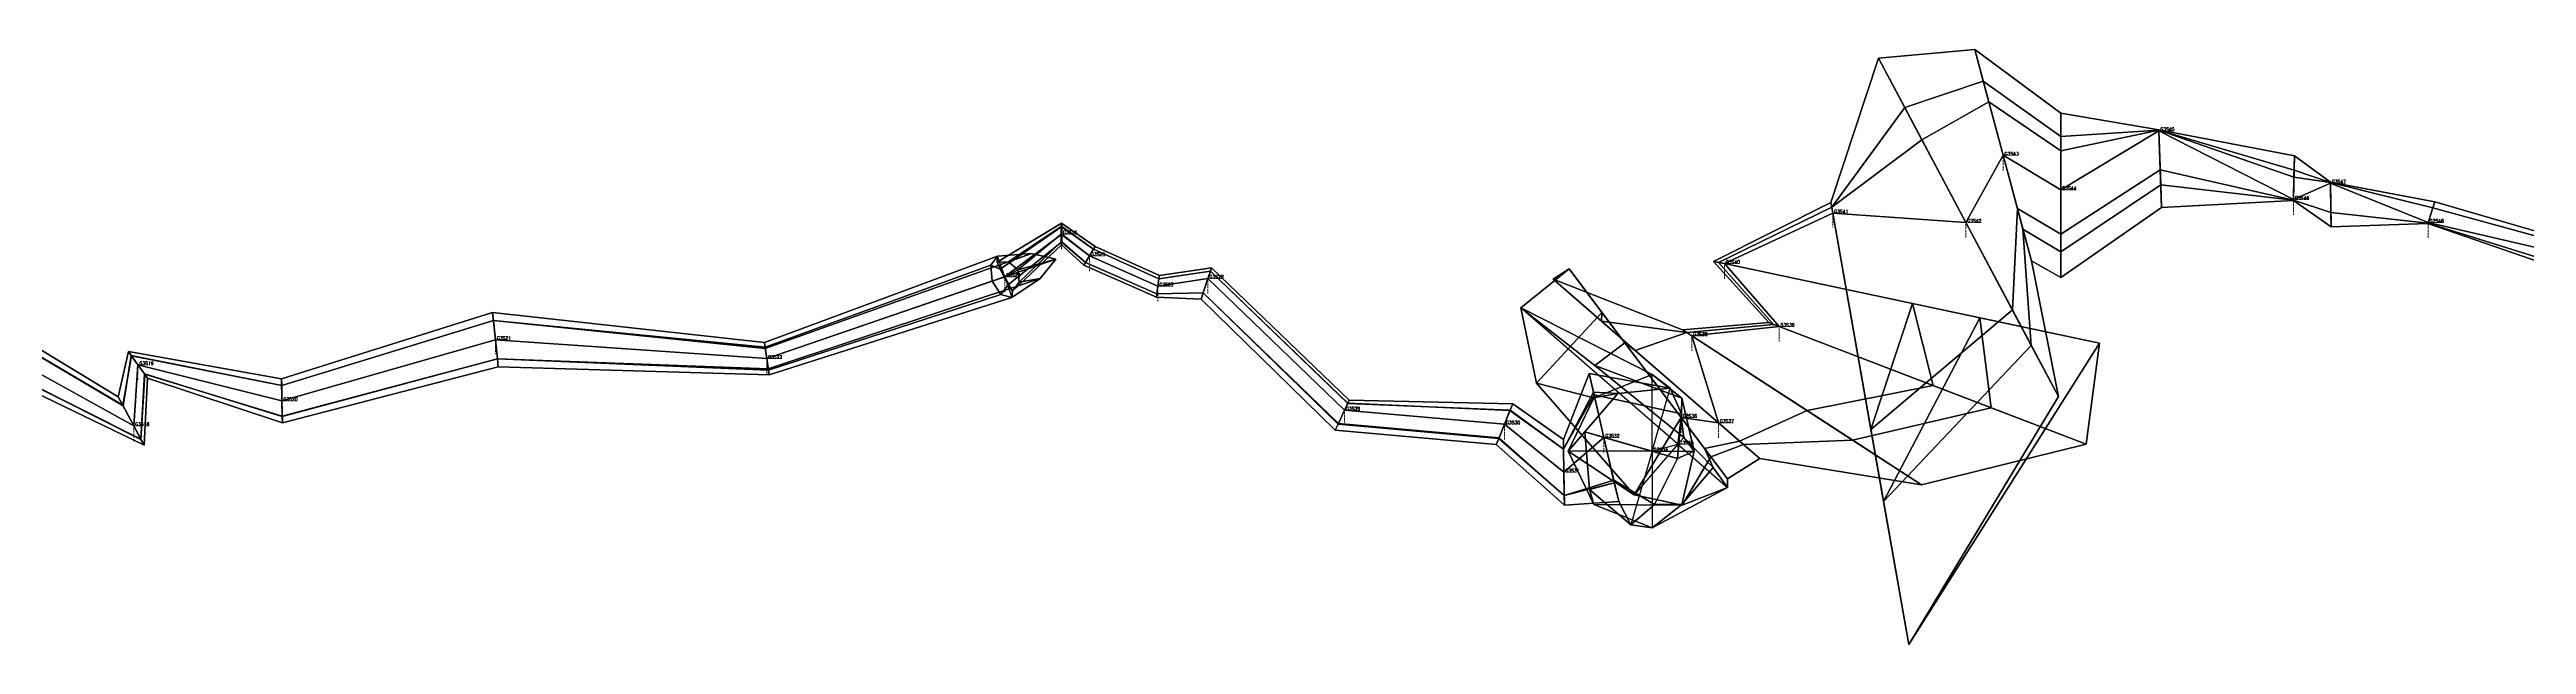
# Model space of a CAD drawing. Extents: x 34233638 to 35010029, y 7400000 to 8016345.
# Drawn here: x 34725671 to 34748272, y 7514293 to 7519726 of the extents above; entities that cross this region are included whole.
import ezdxf

# ---------------------------------------------------------------- set-up
doc = ezdxf.new("R2010")
doc.units = 0
doc.header["$LTSCALE"] = 6
doc.header["$MEASUREMENT"] = 0
for name, color, linetype in [('T-3DF1', 245, 'CONTINUOUS'), ('T-3DF2', 243, 'CONTINUOUS'), ('T-3DF3', 241, 'CONTINUOUS'), ('T-3DF4', 243, 'CONTINUOUS'), ('T-3DF5', 245, 'CONTINUOUS'), ('T-3DF6', 247, 'CONTINUOUS'), ('T-3DF7', 249, 'CONTINUOUS'), ('T-3DF8', 247, 'CONTINUOUS'), ('V-FIL', 41, 'CONTINUOUS'), ('V-PROFIL-C', 65, 'CONTINUOUS'), ('V-PROFIL-P', 65, 'CONTINUOUS'), ('V-STATION', 7, 'CONTINUOUS'), ('V-STATION-C1', 7, 'CONTINUOUS'), ('V-STATION-C2', 7, 'CONTINUOUS'), ('X-CONTOUR', 7, 'CONTINUOUS')]:
    doc.layers.add(name, color=color, linetype=linetype)
doc.styles.add('SIMPLEX', font='simplex')

msp = doc.modelspace()

# ---------------------------------------------------------------- linework, layer by layer
at = {"layer": 'T-3DF1'}
for points in [[(34741925, 7518330, -39433), (34741933, 7518286, -38385), (34742599, 7519197, -37396), (34742359, 7519648, -38813)], [(34742359, 7519648, -38813), (34742599, 7519197, -37396), (34743316, 7519436, -38286), (34743239, 7519726, -39322)], [(34743239, 7519726, -39322), (34743316, 7519436, -38286), (34744023, 7518932, -38938), (34744023, 7519145, -39635)], [(34744023, 7519145, -39635), (34744023, 7518932, -38938), (34744918, 7518990, -39303), (34744918, 7518993, -39708)], [(34744918, 7518993, -39708), (34744918, 7518990, -39303), (34746150, 7518561, -39632), (34746154, 7518756, -39635)], [(34746154, 7518756, -39635), (34746150, 7518561, -39632), (34746483, 7518512, -39498), (34746483, 7518516, -39603)], [(34746483, 7518516, -39603), (34746483, 7518512, -39498), (34747418, 7518280, -39462), (34747436, 7518336, -39603)], [(34740855, 7517791, -39705), (34740899, 7517782, -38657), (34741933, 7518286, -38385), (34741925, 7518330, -39433)], [(34747436, 7518336, -39603), (34747418, 7518280, -39462), (34749126, 7517811, -39282), (34749131, 7517842, -39415)], [(34734317, 7517783, -42031), (34734420, 7517788, -41927), (34734903, 7518111, -41859), (34734905, 7518141, -41963)], [(34734905, 7518141, -41963), (34734903, 7518111, -41859), (34735196, 7517902, -41888), (34735212, 7517928, -41991)], [(34732195, 7517052, -42351), (34732202, 7516997, -42040), (34734630, 7517863, -41396), (34734322, 7517840, -41778)], [(34734322, 7517840, -41778), (34734630, 7517863, -41396), (34734420, 7517788, -41927), (34734317, 7517783, -42031)], [(34735212, 7517928, -41991), (34735196, 7517902, -41888), (34735794, 7517633, -41742), (34735799, 7517663, -41846)], [(34741359, 7517232, -39473), (34741401, 7517216, -38424), (34740899, 7517782, -38657), (34740855, 7517791, -39705)], [(34724493, 7517650, -44248), (34724469, 7517581, -44037), (34726340, 7516477, -43751), (34726298, 7516555, -43963)], [(34735799, 7517663, -41846), (34735794, 7517633, -41742), (34736263, 7517702, -41783), (34736272, 7517731, -41886)], [(34736272, 7517731, -41886), (34736263, 7517702, -41783), (34737516, 7516494, -41416), (34737530, 7516523, -41550)], [(34739096, 7517367, -40637), (34739239, 7516678, -39681), (34739836, 7517325, -39236), (34739537, 7517723, -40438)], [(34739537, 7517723, -40438), (34739836, 7517325, -39236), (34739832, 7517245, -38938), (34739390, 7517630, -40352)], [(34739390, 7517630, -40352), (34739832, 7517245, -38938), (34740610, 7517142, -38764), (34740572, 7517167, -39813)], [(34727789, 7516718, -43475), (34727790, 7516659, -43300), (34729721, 7517252, -42759), (34729713, 7517325, -42970)], [(34729713, 7517325, -42970), (34729721, 7517252, -42759), (34732202, 7516997, -42040), (34732195, 7517052, -42351)], [(34740294, 7516758, -40676), (34739761, 7516545, -40228), (34739239, 7516678, -39681), (34739096, 7517367, -40637)], [(34740572, 7517167, -39813), (34740610, 7517142, -38764), (34741401, 7517216, -38424), (34741359, 7517232, -39473)], [(34726298, 7516555, -43963), (34726340, 7516477, -43751), (34726418, 7516928, -43714), (34726390, 7516967, -43915)], [(34726390, 7516967, -43915), (34726418, 7516928, -43714), (34727790, 7516659, -43300), (34727789, 7516718, -43475)], [(34739484, 7516166, -41286), (34739485, 7516078, -41074), (34739759, 7516597, -40732), (34739719, 7516768, -41157)], [(34739719, 7516768, -41157), (34739759, 7516597, -40732), (34739981, 7516586, -40698), (34740459, 7516634, -41034)], [(34740459, 7516634, -41034), (34739981, 7516586, -40698), (34739761, 7516545, -40228), (34740294, 7516758, -40676)], [(34737530, 7516523, -41550), (34737516, 7516494, -41416), (34739000, 7516434, -41240), (34739022, 7516490, -41447)], [(34739022, 7516490, -41447), (34739000, 7516434, -41240), (34739485, 7516078, -41074), (34739484, 7516166, -41286)]]:
    msp.add_3dface(points, dxfattribs=at)
at = {"layer": 'T-3DF2'}
for points in [[(34742599, 7519197, -37396), (34743157, 7518147, -36813), (34743497, 7518760, -37822), (34743316, 7519436, -38286)], [(34743316, 7519436, -38286), (34743497, 7518760, -37822), (34744023, 7518445, -38635), (34744023, 7518932, -38938)], [(34741933, 7518286, -38385), (34741942, 7518232, -37433), (34743157, 7518147, -36813), (34742599, 7519197, -37396)], [(34744023, 7518932, -38938), (34744023, 7518445, -38635), (34744918, 7518983, -38908), (34744918, 7518990, -39303)], [(34744918, 7518990, -39303), (34744918, 7518983, -38908), (34746147, 7518357, -39625), (34746150, 7518561, -39632)], [(34746150, 7518561, -39632), (34746147, 7518357, -39625), (34746483, 7518506, -39403), (34746483, 7518512, -39498)], [(34746483, 7518512, -39498), (34746483, 7518506, -39403), (34747375, 7518146, -39403), (34747418, 7518280, -39462)], [(34740899, 7517782, -38657), (34740953, 7517771, -37705), (34741942, 7518232, -37433), (34741933, 7518286, -38385)], [(34747418, 7518280, -39462), (34747375, 7518146, -39403), (34749117, 7517743, -39215), (34749126, 7517811, -39282)], [(34734420, 7517788, -41927), (34734505, 7517714, -41882), (34734902, 7518041, -41813), (34734903, 7518111, -41859)], [(34734903, 7518111, -41859), (34734902, 7518041, -41813), (34735160, 7517842, -41841), (34735196, 7517902, -41888)], [(34732202, 7516997, -42040), (34732215, 7516903, -41851), (34734853, 7517811, -41148), (34734630, 7517863, -41396)], [(34734630, 7517863, -41396), (34734853, 7517811, -41148), (34734505, 7517714, -41882), (34734420, 7517788, -41927)], [(34735196, 7517902, -41888), (34735160, 7517842, -41841), (34735785, 7517564, -41696), (34735794, 7517633, -41742)], [(34741401, 7517216, -38424), (34741452, 7517196, -37473), (34740953, 7517771, -37705), (34740899, 7517782, -38657)], [(34724469, 7517581, -44037), (34724411, 7517414, -43948), (34726439, 7516290, -43663), (34726340, 7516477, -43751)], [(34735794, 7517633, -41742), (34735785, 7517564, -41696), (34736241, 7517636, -41736), (34736263, 7517702, -41783)], [(34736263, 7517702, -41783), (34736241, 7517636, -41736), (34737487, 7516432, -41350), (34737516, 7516494, -41416)], [(34739239, 7516678, -39681), (34740129, 7515660, -39267), (34740560, 7516365, -38738), (34739836, 7517325, -39236)], [(34739836, 7517325, -39236), (34740560, 7516365, -38738), (34740899, 7516318, -38352), (34739832, 7517245, -38938)], [(34727790, 7516659, -43300), (34727792, 7516518, -43225), (34729740, 7517076, -42670), (34729721, 7517252, -42759)], [(34729721, 7517252, -42759), (34729740, 7517076, -42670), (34732215, 7516903, -41851), (34732202, 7516997, -42040)], [(34739832, 7517245, -38938), (34740899, 7516318, -38352), (34740656, 7517112, -37813), (34740610, 7517142, -38764)], [(34740610, 7517142, -38764), (34740656, 7517112, -37813), (34741452, 7517196, -37473), (34741401, 7517216, -38424)], [(34726340, 7516477, -43751), (34726439, 7516290, -43663), (34726478, 7516846, -43615), (34726418, 7516928, -43714)], [(34726418, 7516928, -43714), (34726478, 7516846, -43615), (34727792, 7516518, -43225), (34727790, 7516659, -43300)], [(34739761, 7516545, -40228), (34739528, 7516058, -40033), (34740129, 7515660, -39267), (34739239, 7516678, -39681)], [(34737516, 7516494, -41416), (34737487, 7516432, -41350), (34738947, 7516305, -41147), (34739000, 7516434, -41240)], [(34739000, 7516434, -41240), (34738947, 7516305, -41147), (34739489, 7515866, -40986), (34739485, 7516078, -41074)], [(34739485, 7516078, -41074), (34739489, 7515866, -40986), (34739854, 7516184, -40557), (34739759, 7516597, -40732)], [(34739981, 7516586, -40698), (34739680, 7516234, -40552), (34739528, 7516058, -40033), (34739761, 7516545, -40228)], [(34739759, 7516597, -40732), (34739854, 7516184, -40557), (34739680, 7516234, -40552), (34739981, 7516586, -40698)]]:
    msp.add_3dface(points, dxfattribs=at)
at = {"layer": 'T-3DF3'}
for points in [[(34744023, 7518445, -38635), (34744023, 7517878, -38935), (34744935, 7518491, -39142), (34744918, 7518983, -38908)], [(34744918, 7518983, -38908), (34744935, 7518491, -39142), (34746147, 7518349, -39628), (34746147, 7518357, -39625)], [(34743157, 7518147, -36813), (34743754, 7517024, -37401), (34743678, 7518085, -38286), (34743497, 7518760, -37822)], [(34743497, 7518760, -37822), (34743678, 7518085, -38286), (34744023, 7517878, -38935), (34744023, 7518445, -38635)], [(34746147, 7518357, -39625), (34746147, 7518349, -39628), (34746487, 7518239, -39467), (34746483, 7518506, -39403)], [(34746483, 7518506, -39403), (34746487, 7518239, -39467), (34747373, 7518140, -39498), (34747375, 7518146, -39403)], [(34740953, 7517771, -37705), (34743283, 7517275, -38330), (34742406, 7515600, -38071), (34741942, 7518232, -37433)], [(34741942, 7518232, -37433), (34742406, 7515600, -38071), (34743754, 7517024, -37401), (34743157, 7518147, -36813)], [(34734505, 7517714, -41882), (34734519, 7517602, -41927), (34734903, 7517971, -41859), (34734902, 7518041, -41813)], [(34734902, 7518041, -41813), (34734903, 7517971, -41859), (34735124, 7517782, -41888), (34735160, 7517842, -41841)], [(34747375, 7518146, -39403), (34747373, 7518140, -39498), (34749097, 7517603, -39274), (34749117, 7517743, -39215)], [(34732215, 7516903, -41851), (34732229, 7516809, -42040), (34734709, 7517634, -41396), (34734853, 7517811, -41148)], [(34734853, 7517811, -41148), (34734709, 7517634, -41396), (34734519, 7517602, -41927), (34734505, 7517714, -41882)], [(34735160, 7517842, -41841), (34735124, 7517782, -41888), (34735775, 7517494, -41742), (34735785, 7517564, -41696)], [(34741452, 7517196, -37473), (34743387, 7516453, -38075), (34743283, 7517275, -38330), (34740953, 7517771, -37705)], [(34735785, 7517564, -41696), (34735775, 7517494, -41742), (34736198, 7517503, -41781), (34736241, 7517636, -41736)], [(34736241, 7517636, -41736), (34736198, 7517503, -41781), (34737428, 7516304, -41408), (34737487, 7516432, -41350)], [(34724411, 7517414, -43948), (34724354, 7517247, -44037), (34726505, 7516167, -43756), (34726439, 7516290, -43663)], [(34740656, 7517112, -37813), (34742122, 7516160, -38397), (34743387, 7516453, -38075), (34741452, 7517196, -37473)], [(34740899, 7516318, -38352), (34741127, 7516119, -39140), (34742122, 7516160, -38397), (34740656, 7517112, -37813)], [(34727792, 7516518, -43225), (34727794, 7516376, -43300), (34729758, 7516901, -42759), (34729740, 7517076, -42670)], [(34729740, 7517076, -42670), (34729758, 7516901, -42759), (34732229, 7516809, -42040), (34732215, 7516903, -41851)], [(34726439, 7516290, -43663), (34726505, 7516167, -43756), (34726538, 7516763, -43714), (34726478, 7516846, -43615)], [(34726478, 7516846, -43615), (34726538, 7516763, -43714), (34727794, 7516376, -43300), (34727792, 7516518, -43225)], [(34737487, 7516432, -41350), (34737428, 7516304, -41408), (34738895, 7516175, -41240), (34738947, 7516305, -41147)], [(34738947, 7516305, -41147), (34738895, 7516175, -41240), (34739492, 7515654, -41074), (34739489, 7515866, -40986)], [(34739489, 7515866, -40986), (34739492, 7515654, -41074), (34739949, 7515770, -40732), (34739854, 7516184, -40557)], [(34739680, 7516234, -40552), (34739724, 7515709, -40693), (34739761, 7515570, -40228), (34739528, 7516058, -40033)], [(34739854, 7516184, -40557), (34739949, 7515770, -40732), (34739724, 7515709, -40693), (34739680, 7516234, -40552)], [(34740129, 7515660, -39267), (34740567, 7515564, -39748), (34740830, 7516006, -39325), (34740560, 7516365, -38738)], [(34740560, 7516365, -38738), (34740830, 7516006, -39325), (34741127, 7516119, -39140), (34740899, 7516318, -38352)], [(34739528, 7516058, -40033), (34739761, 7515570, -40228), (34740567, 7515564, -39748), (34740129, 7515660, -39267)]]:
    msp.add_3dface(points, dxfattribs=at)
at = {"layer": 'T-3DF4'}
for points in [[(34744023, 7517878, -38935), (34744023, 7517645, -39635), (34744943, 7518283, -39708), (34744935, 7518491, -39142)], [(34744935, 7518491, -39142), (34744943, 7518283, -39708), (34746147, 7518347, -39635), (34746147, 7518349, -39628)], [(34746147, 7518349, -39628), (34746147, 7518347, -39635), (34746490, 7518106, -39603), (34746487, 7518239, -39467)], [(34746487, 7518239, -39467), (34746490, 7518106, -39603), (34747372, 7518136, -39603), (34747373, 7518140, -39498)], [(34743754, 7517024, -37401), (34744002, 7516558, -38813), (34743756, 7517795, -39322), (34743678, 7518085, -38286)], [(34743678, 7518085, -38286), (34743756, 7517795, -39322), (34744023, 7517645, -39635), (34744023, 7517878, -38935)], [(34747373, 7518140, -39498), (34747372, 7518136, -39603), (34749089, 7517545, -39415), (34749097, 7517603, -39274)], [(34734519, 7517602, -41927), (34734457, 7517518, -42031), (34734905, 7517941, -41963), (34734903, 7517971, -41859)], [(34734903, 7517971, -41859), (34734905, 7517941, -41963), (34735109, 7517756, -41991), (34735124, 7517782, -41888)], [(34735124, 7517782, -41888), (34735109, 7517756, -41991), (34735771, 7517465, -41846), (34735775, 7517494, -41742)], [(34732229, 7516809, -42040), (34732236, 7516755, -42351), (34734452, 7517462, -41778), (34734709, 7517634, -41396)], [(34734709, 7517634, -41396), (34734452, 7517462, -41778), (34734457, 7517518, -42031), (34734519, 7517602, -41927)], [(34735775, 7517494, -41742), (34735771, 7517465, -41846), (34736179, 7517446, -41886), (34736198, 7517503, -41781)], [(34736198, 7517503, -41781), (34736179, 7517446, -41886), (34737403, 7516251, -41550), (34737428, 7516304, -41408)], [(34724354, 7517247, -44037), (34724330, 7517178, -44248), (34726533, 7516113, -43963), (34726505, 7516167, -43756)], [(34743283, 7517275, -38330), (34744377, 7517043, -39705), (34742637, 7514293, -39433), (34742406, 7515600, -38071)], [(34743387, 7516453, -38075), (34744253, 7516121, -39473), (34744377, 7517043, -39705), (34743283, 7517275, -38330)], [(34727794, 7516376, -43300), (34727796, 7516318, -43475), (34729766, 7516828, -42970), (34729758, 7516901, -42759)], [(34729758, 7516901, -42759), (34729766, 7516828, -42970), (34732236, 7516755, -42351), (34732229, 7516809, -42040)], [(34742406, 7515600, -38071), (34742637, 7514293, -39433), (34744002, 7516558, -38813), (34743754, 7517024, -37401)], [(34726505, 7516167, -43756), (34726533, 7516113, -43963), (34726566, 7516724, -43915), (34726538, 7516763, -43714)], [(34726538, 7516763, -43714), (34726566, 7516724, -43915), (34727796, 7516318, -43475), (34727794, 7516376, -43300)], [(34742122, 7516160, -38397), (34742753, 7515751, -39813), (34744253, 7516121, -39473), (34743387, 7516453, -38075)], [(34737428, 7516304, -41408), (34737403, 7516251, -41550), (34738872, 7516119, -41447), (34738895, 7516175, -41240)], [(34738895, 7516175, -41240), (34738872, 7516119, -41447), (34739494, 7515566, -41286), (34739492, 7515654, -41074)], [(34740567, 7515564, -39748), (34740983, 7515727, -40637), (34740981, 7515806, -40438), (34740830, 7516006, -39325)], [(34740830, 7516006, -39325), (34740981, 7515806, -40438), (34741276, 7515990, -40352), (34741127, 7516119, -39140)], [(34741127, 7516119, -39140), (34741276, 7515990, -40352), (34742753, 7515751, -39813), (34742122, 7516160, -38397)], [(34739492, 7515654, -41074), (34739494, 7515566, -41286), (34739989, 7515599, -41157), (34739949, 7515770, -40732)], [(34739949, 7515770, -40732), (34739989, 7515599, -41157), (34740101, 7515385, -41034), (34739724, 7515709, -40693)], [(34739761, 7515570, -40228), (34740294, 7515358, -40676), (34740983, 7515727, -40637), (34740567, 7515564, -39748)], [(34739724, 7515709, -40693), (34740101, 7515385, -41034), (34740294, 7515358, -40676), (34739761, 7515570, -40228)]]:
    msp.add_3dface(points, dxfattribs=at)
at = {"layer": 'T-3DF5'}
for points in [[(34744023, 7517645, -39635), (34744023, 7518040, -39642), (34744931, 7518628, -39714), (34744943, 7518283, -39708)], [(34744943, 7518283, -39708), (34744931, 7518628, -39714), (34746147, 7518351, -39740), (34746147, 7518347, -39635)], [(34744002, 7516558, -38813), (34743582, 7517348, -38813), (34743628, 7518273, -39331), (34743756, 7517795, -39322)], [(34743756, 7517795, -39322), (34743628, 7518273, -39331), (34744023, 7518040, -39642), (34744023, 7517645, -39635)], [(34746147, 7518347, -39635), (34746147, 7518351, -39740), (34746487, 7518239, -39739), (34746490, 7518106, -39603)], [(34746490, 7518106, -39603), (34746487, 7518239, -39739), (34747373, 7518140, -39708), (34747372, 7518136, -39603)], [(34747372, 7518136, -39603), (34747373, 7518140, -39708), (34749097, 7517603, -39557), (34749089, 7517545, -39415)], [(34734457, 7517518, -42031), (34734421, 7517579, -42035), (34734907, 7517971, -42067), (34734905, 7517941, -41963)], [(34734905, 7517941, -41963), (34734907, 7517971, -42067), (34735124, 7517782, -42095), (34735109, 7517756, -41991)], [(34735109, 7517756, -41991), (34735124, 7517782, -42095), (34735775, 7517494, -41950), (34735771, 7517465, -41846)], [(34734452, 7517462, -41778), (34734351, 7517489, -41890), (34734421, 7517579, -42035), (34734457, 7517518, -42031)], [(34732236, 7516755, -42351), (34732230, 7516799, -42490), (34734351, 7517489, -41890), (34734452, 7517462, -41778)], [(34735771, 7517465, -41846), (34735775, 7517494, -41950), (34736198, 7517503, -41992), (34736179, 7517446, -41886)], [(34736179, 7517446, -41886), (34736198, 7517503, -41992), (34737431, 7516311, -41618), (34737403, 7516251, -41550)], [(34744377, 7517043, -39705), (34742670, 7517406, -39705), (34742290, 7516257, -39433), (34742637, 7514293, -39433)], [(34742637, 7514293, -39433), (34742290, 7516257, -39433), (34743582, 7517348, -38813), (34744002, 7516558, -38813)], [(34744253, 7516121, -39473), (34742857, 7516657, -39473), (34742670, 7517406, -39705), (34744377, 7517043, -39705)], [(34724330, 7517178, -44248), (34724355, 7517249, -44366), (34726505, 7516165, -44105), (34726533, 7516113, -43963)], [(34727796, 7516318, -43475), (34727794, 7516378, -43580), (34729758, 7516902, -43111), (34729766, 7516828, -42970)], [(34729766, 7516828, -42970), (34729758, 7516902, -43111), (34732230, 7516799, -42490), (34732236, 7516755, -42351)], [(34726533, 7516113, -43963), (34726505, 7516165, -44105), (34726540, 7516760, -44041), (34726566, 7516724, -43915)], [(34726566, 7516724, -43915), (34726540, 7516760, -44041), (34727794, 7516378, -43580), (34727796, 7516318, -43475)], [(34742753, 7515751, -39813), (34741708, 7516429, -39813), (34742857, 7516657, -39473), (34744253, 7516121, -39473)], [(34741276, 7515990, -40352), (34741091, 7516150, -40357), (34741708, 7516429, -39813), (34742753, 7515751, -39813)], [(34737403, 7516251, -41550), (34737431, 7516311, -41618), (34738897, 7516181, -41515), (34738872, 7516119, -41447)], [(34738872, 7516119, -41447), (34738897, 7516181, -41515), (34739492, 7515654, -41498), (34739494, 7515566, -41286)], [(34740981, 7515806, -40438), (34740773, 7516082, -40444), (34741091, 7516150, -40357), (34741276, 7515990, -40352)], [(34740983, 7515727, -40637), (34740850, 7515909, -40750), (34740773, 7516082, -40444), (34740981, 7515806, -40438)], [(34739494, 7515566, -41286), (34739492, 7515654, -41498), (34739944, 7515793, -41361), (34739989, 7515599, -41157)], [(34739989, 7515599, -41157), (34739944, 7515793, -41361), (34740317, 7515572, -41152), (34740101, 7515385, -41034)], [(34740294, 7515358, -40676), (34740564, 7515572, -40903), (34740850, 7515909, -40750), (34740983, 7515727, -40637)], [(34740101, 7515385, -41034), (34740317, 7515572, -41152), (34740564, 7515572, -40903), (34740294, 7515358, -40676)]]:
    msp.add_3dface(points, dxfattribs=at)
at = {"layer": 'T-3DF6'}
for points in [[(34744023, 7518040, -39642), (34744023, 7518445, -39645), (34744918, 7518983, -39718), (34744931, 7518628, -39714)], [(34744931, 7518628, -39714), (34744918, 7518983, -39718), (34746147, 7518357, -39835), (34746147, 7518351, -39740)], [(34743582, 7517348, -38813), (34743157, 7518147, -38823), (34743497, 7518760, -39332), (34743628, 7518273, -39331)], [(34743628, 7518273, -39331), (34743497, 7518760, -39332), (34744023, 7518445, -39645), (34744023, 7518040, -39642)], [(34746147, 7518351, -39740), (34746147, 7518357, -39835), (34746483, 7518506, -39803), (34746487, 7518239, -39739)], [(34746487, 7518239, -39739), (34746483, 7518506, -39803), (34747375, 7518146, -39803), (34747373, 7518140, -39708)], [(34742670, 7517406, -39705), (34740953, 7517771, -39715), (34741942, 7518232, -39443), (34742290, 7516257, -39433)], [(34742290, 7516257, -39433), (34741942, 7518232, -39443), (34743157, 7518147, -38823), (34743582, 7517348, -38813)], [(34734421, 7517579, -42035), (34734381, 7517648, -42039), (34734908, 7518041, -42113), (34734907, 7517971, -42067)], [(34734907, 7517971, -42067), (34734908, 7518041, -42113), (34735160, 7517842, -42141), (34735124, 7517782, -42095)], [(34747373, 7518140, -39708), (34747375, 7518146, -39803), (34749117, 7517743, -39615), (34749097, 7517603, -39557)], [(34735124, 7517782, -42095), (34735160, 7517842, -42141), (34735785, 7517564, -41996), (34735775, 7517494, -41950)], [(34742857, 7516657, -39473), (34741452, 7517196, -39483), (34740953, 7517771, -39715), (34742670, 7517406, -39705)], [(34732230, 7516799, -42490), (34732215, 7516903, -42551), (34734271, 7517611, -41936), (34734351, 7517489, -41890)], [(34734351, 7517489, -41890), (34734271, 7517611, -41936), (34734381, 7517648, -42039), (34734421, 7517579, -42035)], [(34735775, 7517494, -41950), (34735785, 7517564, -41996), (34736241, 7517636, -42036), (34736198, 7517503, -41992)], [(34736198, 7517503, -41992), (34736241, 7517636, -42036), (34737487, 7516432, -41650), (34737431, 7516311, -41618)], [(34724355, 7517249, -44366), (34724411, 7517414, -44418), (34726439, 7516290, -44163), (34726505, 7516165, -44105)], [(34741708, 7516429, -39813), (34740656, 7517112, -39823), (34741452, 7517196, -39483), (34742857, 7516657, -39473)], [(34741091, 7516150, -40357), (34740899, 7516318, -40362), (34740656, 7517112, -39823), (34741708, 7516429, -39813)], [(34727794, 7516378, -43580), (34727792, 7516518, -43625), (34729740, 7517076, -43170), (34729758, 7516902, -43111)], [(34729758, 7516902, -43111), (34729740, 7517076, -43170), (34732215, 7516903, -42551), (34732230, 7516799, -42490)], [(34726505, 7516165, -44105), (34726439, 7516290, -44163), (34726478, 7516846, -44095), (34726540, 7516760, -44041)], [(34726540, 7516760, -44041), (34726478, 7516846, -44095), (34727792, 7516518, -43625), (34727794, 7516378, -43580)], [(34737431, 7516311, -41618), (34737487, 7516432, -41650), (34738947, 7516305, -41547), (34738897, 7516181, -41515)], [(34738897, 7516181, -41515), (34738947, 7516305, -41547), (34739489, 7515866, -41586), (34739492, 7515654, -41498)], [(34739492, 7515654, -41498), (34739489, 7515866, -41586), (34739854, 7516184, -41457), (34739944, 7515793, -41361)], [(34739944, 7515793, -41361), (34739854, 7516184, -41457), (34740524, 7515992, -41214), (34740317, 7515572, -41152)], [(34740850, 7515909, -40750), (34740583, 7516182, -40820), (34740560, 7516365, -40448), (34740773, 7516082, -40444)], [(34740773, 7516082, -40444), (34740560, 7516365, -40448), (34740899, 7516318, -40362), (34741091, 7516150, -40357)], [(34740564, 7515572, -40903), (34740677, 7516058, -40997), (34740583, 7516182, -40820), (34740850, 7515909, -40750)], [(34740317, 7515572, -41152), (34740524, 7515992, -41214), (34740677, 7516058, -40997), (34740564, 7515572, -40903)]]:
    msp.add_3dface(points, dxfattribs=at)
at = {"layer": 'T-3DF7'}
for points in [[(34743157, 7518147, -38823), (34742756, 7518902, -38813), (34743367, 7519248, -39331), (34743497, 7518760, -39332)], [(34743497, 7518760, -39332), (34743367, 7519248, -39331), (34744023, 7518800, -39641), (34744023, 7518445, -39645)], [(34741942, 7518232, -39443), (34741933, 7518286, -39439), (34742756, 7518902, -38813), (34743157, 7518147, -38823)], [(34744023, 7518445, -39645), (34744023, 7518800, -39641), (34744918, 7518990, -39715), (34744918, 7518983, -39718)], [(34744918, 7518983, -39718), (34744918, 7518990, -39715), (34746152, 7518624, -39772), (34746147, 7518357, -39835)], [(34746147, 7518357, -39835), (34746152, 7518624, -39772), (34746483, 7518512, -39708), (34746483, 7518506, -39803)], [(34746483, 7518506, -39803), (34746483, 7518512, -39708), (34747418, 7518280, -39745), (34747375, 7518146, -39803)], [(34740953, 7517771, -39715), (34740899, 7517782, -39711), (34741933, 7518286, -39439), (34741942, 7518232, -39443)], [(34747375, 7518146, -39803), (34747418, 7518280, -39745), (34749126, 7517811, -39549), (34749117, 7517743, -39615)], [(34734381, 7517648, -42039), (34734346, 7517720, -42035), (34734907, 7518111, -42067), (34734908, 7518041, -42113)], [(34734908, 7518041, -42113), (34734907, 7518111, -42067), (34735196, 7517902, -42095), (34735160, 7517842, -42141)], [(34735160, 7517842, -42141), (34735196, 7517902, -42095), (34735794, 7517633, -41950), (34735785, 7517564, -41996)], [(34741452, 7517196, -39483), (34741401, 7517216, -39478), (34740899, 7517782, -39711), (34740953, 7517771, -39715)], [(34724411, 7517414, -44418), (34724468, 7517579, -44366), (34726342, 7516473, -44103), (34726439, 7516290, -44163)], [(34732215, 7516903, -42551), (34732201, 7517007, -42490), (34734259, 7517756, -41890), (34734271, 7517611, -41936)], [(34734271, 7517611, -41936), (34734259, 7517756, -41890), (34734346, 7517720, -42035), (34734381, 7517648, -42039)], [(34735785, 7517564, -41996), (34735794, 7517633, -41950), (34736263, 7517702, -41990), (34736241, 7517636, -42036)], [(34736241, 7517636, -42036), (34736263, 7517702, -41990), (34737517, 7516497, -41620), (34737487, 7516432, -41650)], [(34727792, 7516518, -43625), (34727790, 7516658, -43580), (34729721, 7517250, -43111), (34729740, 7517076, -43170)], [(34729740, 7517076, -43170), (34729721, 7517250, -43111), (34732201, 7517007, -42490), (34732215, 7516903, -42551)], [(34740899, 7516318, -40362), (34740140, 7516977, -40352), (34740610, 7517142, -39818), (34740656, 7517112, -39823)], [(34740656, 7517112, -39823), (34740610, 7517142, -39818), (34741401, 7517216, -39478), (34741452, 7517196, -39483)], [(34726439, 7516290, -44163), (34726342, 7516473, -44103), (34726416, 7516931, -44041), (34726478, 7516846, -44095)], [(34726478, 7516846, -44095), (34726416, 7516931, -44041), (34727790, 7516658, -43580), (34727792, 7516518, -43625)], [(34740583, 7516182, -40820), (34739771, 7516840, -40738), (34740045, 7517048, -40438), (34740560, 7516365, -40448)], [(34740560, 7516365, -40448), (34740045, 7517048, -40438), (34740140, 7516977, -40352), (34740899, 7516318, -40362)], [(34740677, 7516058, -40997), (34740564, 7516543, -40903), (34739771, 7516840, -40738), (34740583, 7516182, -40820)], [(34737487, 7516432, -41650), (34737517, 7516497, -41620), (34738997, 7516429, -41515), (34738947, 7516305, -41547)], [(34738947, 7516305, -41547), (34738997, 7516429, -41515), (34739485, 7516078, -41498), (34739489, 7515866, -41586)], [(34739489, 7515866, -41586), (34739485, 7516078, -41498), (34739764, 7516574, -41361), (34739854, 7516184, -41457)], [(34739854, 7516184, -41457), (34739764, 7516574, -41361), (34740561, 7516398, -41157), (34740524, 7515992, -41214)], [(34740524, 7515992, -41214), (34740561, 7516398, -41157), (34740564, 7516543, -40903), (34740677, 7516058, -40997)]]:
    msp.add_3dface(points, dxfattribs=at)
at = {"layer": 'T-3DF8'}
for points in [[(34741933, 7518286, -39439), (34741925, 7518330, -39433), (34742359, 7519648, -38813), (34742756, 7518902, -38813)], [(34742756, 7518902, -38813), (34742359, 7519648, -38813), (34743239, 7519726, -39322), (34743367, 7519248, -39331)], [(34743367, 7519248, -39331), (34743239, 7519726, -39322), (34744023, 7519145, -39635), (34744023, 7518800, -39641)], [(34744023, 7518800, -39641), (34744023, 7519145, -39635), (34744918, 7518993, -39708), (34744918, 7518990, -39715)], [(34744918, 7518990, -39715), (34744918, 7518993, -39708), (34746154, 7518756, -39635), (34746152, 7518624, -39772)], [(34746152, 7518624, -39772), (34746154, 7518756, -39635), (34746483, 7518516, -39603), (34746483, 7518512, -39708)], [(34746483, 7518512, -39708), (34746483, 7518516, -39603), (34747436, 7518336, -39603), (34747418, 7518280, -39745)], [(34740899, 7517782, -39711), (34740855, 7517791, -39705), (34741925, 7518330, -39433), (34741933, 7518286, -39439)], [(34747418, 7518280, -39745), (34747436, 7518336, -39603), (34749131, 7517842, -39415), (34749126, 7517811, -39549)], [(34734346, 7517720, -42035), (34734317, 7517783, -42031), (34734905, 7518141, -41963), (34734907, 7518111, -42067)], [(34734907, 7518111, -42067), (34734905, 7518141, -41963), (34735212, 7517928, -41991), (34735196, 7517902, -42095)], [(34732201, 7517007, -42490), (34732195, 7517052, -42351), (34734322, 7517840, -41778), (34734259, 7517756, -41890)], [(34734259, 7517756, -41890), (34734322, 7517840, -41778), (34734317, 7517783, -42031), (34734346, 7517720, -42035)], [(34735196, 7517902, -42095), (34735212, 7517928, -41991), (34735799, 7517663, -41846), (34735794, 7517633, -41950)], [(34741401, 7517216, -39478), (34741359, 7517232, -39473), (34740855, 7517791, -39705), (34740899, 7517782, -39711)], [(34724468, 7517579, -44366), (34724493, 7517650, -44248), (34726298, 7516555, -43963), (34726342, 7516473, -44103)], [(34735794, 7517633, -41950), (34735799, 7517663, -41846), (34736272, 7517731, -41886), (34736263, 7517702, -41990)], [(34736263, 7517702, -41990), (34736272, 7517731, -41886), (34737530, 7516523, -41550), (34737517, 7516497, -41620)], [(34739771, 7516840, -40738), (34739096, 7517367, -40637), (34739537, 7517723, -40438), (34740045, 7517048, -40438)], [(34740045, 7517048, -40438), (34739537, 7517723, -40438), (34739390, 7517630, -40352), (34740140, 7516977, -40352)], [(34740140, 7516977, -40352), (34739390, 7517630, -40352), (34740572, 7517167, -39813), (34740610, 7517142, -39818)], [(34727790, 7516658, -43580), (34727789, 7516718, -43475), (34729713, 7517325, -42970), (34729721, 7517250, -43111)], [(34729721, 7517250, -43111), (34729713, 7517325, -42970), (34732195, 7517052, -42351), (34732201, 7517007, -42490)], [(34740564, 7516543, -40903), (34740294, 7516758, -40676), (34739096, 7517367, -40637), (34739771, 7516840, -40738)], [(34740610, 7517142, -39818), (34740572, 7517167, -39813), (34741359, 7517232, -39473), (34741401, 7517216, -39478)], [(34726342, 7516473, -44103), (34726298, 7516555, -43963), (34726390, 7516967, -43915), (34726416, 7516931, -44041)], [(34726416, 7516931, -44041), (34726390, 7516967, -43915), (34727789, 7516718, -43475), (34727790, 7516658, -43580)], [(34739485, 7516078, -41498), (34739484, 7516166, -41286), (34739719, 7516768, -41157), (34739764, 7516574, -41361)], [(34739764, 7516574, -41361), (34739719, 7516768, -41157), (34740459, 7516634, -41034), (34740561, 7516398, -41157)], [(34740561, 7516398, -41157), (34740459, 7516634, -41034), (34740294, 7516758, -40676), (34740564, 7516543, -40903)], [(34737517, 7516497, -41620), (34737530, 7516523, -41550), (34739022, 7516490, -41447), (34738997, 7516429, -41515)], [(34738997, 7516429, -41515), (34739022, 7516490, -41447), (34739484, 7516166, -41286), (34739485, 7516078, -41498)]]:
    msp.add_3dface(points, dxfattribs=at)
at = {"layer": 'V-FIL'}
for points in [[(34744023, 7518445, -39635), (34744918, 7518983, -39708)], [(34744918, 7518983, -39708), (34746147, 7518357, -39635)], [(34743157, 7518147, -38813), (34743497, 7518760, -39322)], [(34743497, 7518760, -39322), (34744023, 7518445, -39635)], [(34746147, 7518357, -39635), (34746483, 7518506, -39603)], [(34746483, 7518506, -39603), (34747375, 7518146, -39603)], [(34740953, 7517771, -39705), (34741942, 7518232, -39433)], [(34741942, 7518232, -39433), (34743157, 7518147, -38813)], [(34734387, 7517651, -42031), (34734905, 7518041, -41963)], [(34734905, 7518041, -41963), (34735160, 7517842, -41991)], [(34747375, 7518146, -39603), (34749117, 7517743, -39415)], [(34735160, 7517842, -41991), (34735785, 7517564, -41846)], [(34741452, 7517196, -39473), (34740953, 7517771, -39705)], [(34732215, 7516903, -42351), (34734387, 7517651, -41778)], [(34734387, 7517651, -41778), (34734387, 7517651, -42031)], [(34735785, 7517564, -41846), (34736241, 7517636, -41886)], [(34736241, 7517636, -41886), (34737487, 7516432, -41550)], [(34724411, 7517414, -44248), (34726439, 7516290, -43963)], [(34740656, 7517112, -39813), (34741452, 7517196, -39473)], [(34740899, 7516318, -40352), (34740656, 7517112, -39813)], [(34727792, 7516518, -43475), (34729740, 7517076, -42970)], [(34729740, 7517076, -42970), (34732215, 7516903, -42351)], [(34726439, 7516290, -43963), (34726478, 7516846, -43915)], [(34726478, 7516846, -43915), (34727792, 7516518, -43475)], [(34737487, 7516432, -41550), (34738947, 7516305, -41447)], [(34738947, 7516305, -41447), (34739489, 7515866, -41286)], [(34739489, 7515866, -41286), (34739854, 7516184, -41157)], [(34739854, 7516184, -41157), (34740294, 7516058, -41034)], [(34740530, 7516121, -40637), (34740560, 7516365, -40438)], [(34740560, 7516365, -40438), (34740899, 7516318, -40352)], [(34740294, 7516058, -40676), (34740530, 7516121, -40637)], [(34740294, 7516058, -41034), (34740294, 7516058, -40676)]]:
    msp.add_polyline3d(points, dxfattribs=at)
at = {"layer": 'V-PROFIL-C'}
for points in [[(34744918, 7518983, -39708), (34744918, 7518983, -38908)], [(34744918, 7518983, -39708), (34744918, 7518983, -39718)], [(34743497, 7518760, -39322), (34743497, 7518760, -37822)], [(34743497, 7518760, -39322), (34743497, 7518760, -39332)], [(34744023, 7518445, -39635), (34744023, 7518445, -38635)], [(34744023, 7518445, -39635), (34744023, 7518445, -39645)], [(34746483, 7518506, -39603), (34746483, 7518506, -39403)], [(34746483, 7518506, -39603), (34746483, 7518506, -39803)], [(34741942, 7518232, -39433), (34741942, 7518232, -37433)], [(34741942, 7518232, -39433), (34741942, 7518232, -39443)], [(34746147, 7518357, -39635), (34746147, 7518357, -39625)], [(34746147, 7518357, -39635), (34746147, 7518357, -39835)], [(34734905, 7518041, -41963), (34734902, 7518041, -41813)], [(34734905, 7518041, -41963), (34734908, 7518041, -42113)], [(34743157, 7518147, -38813), (34743157, 7518147, -36813)], [(34743157, 7518147, -38813), (34743157, 7518147, -38823)], [(34747375, 7518146, -39603), (34747375, 7518146, -39403)], [(34747375, 7518146, -39603), (34747375, 7518146, -39803)], [(34734387, 7517651, -41778), (34734853, 7517811, -41148)], [(34735160, 7517842, -41991), (34735160, 7517842, -41841)], [(34735160, 7517842, -41991), (34735160, 7517842, -42141)], [(34740953, 7517771, -39705), (34740953, 7517771, -37705)], [(34740953, 7517771, -39705), (34740953, 7517771, -39715)], [(34734387, 7517651, -41778), (34734271, 7517611, -41936)], [(34734387, 7517651, -42031), (34734381, 7517648, -42039)], [(34734387, 7517651, -42031), (34734505, 7517714, -41882)], [(34735785, 7517564, -41846), (34735785, 7517564, -41696)], [(34735785, 7517564, -41846), (34735785, 7517564, -41996)], [(34736241, 7517636, -41886), (34736241, 7517636, -41736)], [(34736241, 7517636, -41886), (34736241, 7517636, -42036)], [(34740656, 7517112, -39813), (34740656, 7517112, -37813)], [(34740656, 7517112, -39813), (34740656, 7517112, -39823)], [(34741452, 7517196, -39473), (34741452, 7517196, -37473)], [(34741452, 7517196, -39473), (34741452, 7517196, -39483)], [(34729740, 7517076, -42970), (34729740, 7517076, -42670)], [(34729740, 7517076, -42970), (34729740, 7517076, -43170)], [(34732215, 7516903, -42351), (34732215, 7516903, -41851)], [(34732215, 7516903, -42351), (34732215, 7516903, -42551)], [(34726478, 7516846, -43915), (34726478, 7516846, -43615)], [(34726478, 7516846, -43915), (34726478, 7516846, -44095)], [(34727792, 7516518, -43475), (34727792, 7516518, -43225)], [(34727792, 7516518, -43475), (34727792, 7516518, -43625)], [(34737487, 7516432, -41550), (34737487, 7516432, -41350)], [(34737487, 7516432, -41550), (34737487, 7516432, -41650)], [(34726439, 7516290, -43963), (34726439, 7516290, -43663)], [(34726439, 7516290, -43963), (34726439, 7516290, -44163)], [(34738947, 7516305, -41447), (34738947, 7516305, -41147)], [(34738947, 7516305, -41447), (34738947, 7516305, -41547)], [(34740294, 7516058, -41034), (34739680, 7516234, -40552)], [(34739854, 7516184, -41157), (34739854, 7516184, -40557)], [(34739854, 7516184, -41157), (34739854, 7516184, -41457)], [(34740530, 7516121, -40637), (34740583, 7516182, -40820)], [(34740560, 7516365, -40438), (34740560, 7516365, -38738)], [(34740560, 7516365, -40438), (34740560, 7516365, -40448)], [(34740899, 7516318, -40352), (34740899, 7516318, -38352)], [(34740899, 7516318, -40352), (34740899, 7516318, -40362)], [(34740294, 7516058, -40676), (34739528, 7516058, -40033)], [(34740530, 7516121, -40637), (34740129, 7515660, -39267)], [(34740294, 7516058, -41034), (34740524, 7515992, -41214)], [(34740294, 7516058, -40676), (34740677, 7516058, -40997)], [(34739489, 7515866, -41286), (34739489, 7515866, -40986)], [(34739489, 7515866, -41286), (34739489, 7515866, -41586)]]:
    msp.add_polyline3d(points, dxfattribs=at)
at = {"layer": 'V-PROFIL-P'}
for points in [[(34743157, 7518147, -38813), (34742359, 7519648, -38813)], [(34743497, 7518760, -39322), (34743239, 7519726, -39322)], [(34744023, 7518445, -39635), (34744023, 7519145, -39635)], [(34744918, 7518983, -39708), (34744918, 7518993, -39708)], [(34744918, 7518983, -39708), (34744943, 7518283, -39708)], [(34743497, 7518760, -39322), (34743756, 7517795, -39322)], [(34746147, 7518357, -39635), (34746154, 7518756, -39635)], [(34744023, 7518445, -39635), (34744023, 7517645, -39635)], [(34746483, 7518506, -39603), (34746483, 7518516, -39603)], [(34746483, 7518506, -39603), (34746490, 7518106, -39603)], [(34741942, 7518232, -39433), (34741925, 7518330, -39433)], [(34741942, 7518232, -39433), (34742637, 7514293, -39433)], [(34746147, 7518357, -39635), (34746147, 7518347, -39635)], [(34747375, 7518146, -39603), (34747436, 7518336, -39603)], [(34734905, 7518041, -41963), (34734905, 7518141, -41963)], [(34734905, 7518041, -41963), (34734905, 7517941, -41963)], [(34743157, 7518147, -38813), (34744002, 7516558, -38813)], [(34747375, 7518146, -39603), (34747372, 7518136, -39603)], [(34734387, 7517651, -42031), (34734317, 7517783, -42031)], [(34734387, 7517651, -41778), (34734322, 7517840, -41778)], [(34735160, 7517842, -41991), (34735109, 7517756, -41991)], [(34735160, 7517842, -41991), (34735212, 7517928, -41991)], [(34740953, 7517771, -39705), (34740855, 7517791, -39705)], [(34740953, 7517771, -39705), (34744377, 7517043, -39705)], [(34734387, 7517651, -41778), (34734452, 7517462, -41778)], [(34734387, 7517651, -42031), (34734457, 7517518, -42031)], [(34735785, 7517564, -41846), (34735771, 7517465, -41846)], [(34735785, 7517564, -41846), (34735799, 7517663, -41846)], [(34736241, 7517636, -41886), (34736179, 7517446, -41886)], [(34736241, 7517636, -41886), (34736272, 7517731, -41886)], [(34740899, 7516318, -40352), (34739390, 7517630, -40352)], [(34740560, 7516365, -40438), (34739537, 7517723, -40438)], [(34729740, 7517076, -42970), (34729713, 7517325, -42970)], [(34740530, 7516121, -40637), (34739096, 7517367, -40637)], [(34740656, 7517112, -39813), (34740572, 7517167, -39813)], [(34740656, 7517112, -39813), (34742753, 7515751, -39813)], [(34741452, 7517196, -39473), (34741359, 7517232, -39473)], [(34741452, 7517196, -39473), (34744253, 7516121, -39473)], [(34726478, 7516846, -43915), (34726390, 7516967, -43915)], [(34729740, 7517076, -42970), (34729766, 7516828, -42970)], [(34732215, 7516903, -42351), (34732195, 7517052, -42351)], [(34732215, 7516903, -42351), (34732236, 7516755, -42351)], [(34726478, 7516846, -43915), (34726566, 7516724, -43915)], [(34727792, 7516518, -43475), (34727789, 7516718, -43475)], [(34739854, 7516184, -41157), (34739719, 7516768, -41157)], [(34740294, 7516058, -40676), (34740294, 7516758, -40676)], [(34740294, 7516058, -41034), (34740459, 7516634, -41034)], [(34726439, 7516290, -43963), (34726298, 7516555, -43963)], [(34727792, 7516518, -43475), (34727796, 7516318, -43475)], [(34737487, 7516432, -41550), (34737403, 7516251, -41550)], [(34737487, 7516432, -41550), (34737530, 7516523, -41550)], [(34738947, 7516305, -41447), (34739022, 7516490, -41447)], [(34726439, 7516290, -43963), (34726533, 7516113, -43963)], [(34738947, 7516305, -41447), (34738872, 7516119, -41447)], [(34739854, 7516184, -41157), (34739989, 7515599, -41157)], [(34740560, 7516365, -40438), (34740981, 7515806, -40438)], [(34740899, 7516318, -40352), (34741276, 7515990, -40352)], [(34739489, 7515866, -41286), (34739484, 7516166, -41286)], [(34740294, 7516058, -41034), (34740101, 7515385, -41034)], [(34740294, 7516058, -40676), (34740294, 7515358, -40676)], [(34740530, 7516121, -40637), (34740983, 7515727, -40637)], [(34739489, 7515866, -41286), (34739494, 7515566, -41286)]]:
    msp.add_polyline3d(points, dxfattribs=at)
at = {"layer": 'X-CONTOUR'}
for p, q in [((34741925, 7518330, -100000), (34742359, 7519648, -100000)), ((34742359, 7519648, -100000), (34743239, 7519726, -100000)), ((34743239, 7519726, -100000), (34744023, 7519145, -100000)), ((34744023, 7519145, -100000), (34744918, 7518993, -100000)), ((34744918, 7518993, -100000), (34746154, 7518756, -100000)), ((34746154, 7518756, -100000), (34746483, 7518516, -100000)), ((34746483, 7518516, -100000), (34747436, 7518336, -100000)), ((34740855, 7517791, -100000), (34741925, 7518330, -100000)), ((34744023, 7517645, -100000), (34744943, 7518283, -100000)), ((34744943, 7518283, -100000), (34746147, 7518347, -100000)), ((34746147, 7518347, -100000), (34746490, 7518106, -100000)), ((34747436, 7518336, -100000), (34749131, 7517842, -100000)), ((34734317, 7517783, -100000), (34734905, 7518141, -100000)), ((34734905, 7518141, -100000), (34735212, 7517928, -100000)), ((34746490, 7518106, -100000), (34747372, 7518136, -100000)), ((34747372, 7518136, -100000), (34749089, 7517545, -100000)), ((34732195, 7517052, -100000), (34734322, 7517840, -100000)), ((34734322, 7517840, -100000), (34734317, 7517783, -100000)), ((34734457, 7517518, -100000), (34734905, 7517941, -100000)), ((34734905, 7517941, -100000), (34735109, 7517756, -100000)), ((34735212, 7517928, -100000), (34735799, 7517663, -100000)), ((34741359, 7517232, -100000), (34740855, 7517791, -100000)), ((34744002, 7516558, -100000), (34743756, 7517795, -100000)), ((34743756, 7517795, -100000), (34744023, 7517645, -100000)), ((34724493, 7517650, -100000), (34726298, 7516555, -100000)), ((34735109, 7517756, -100000), (34735771, 7517465, -100000)), ((34735799, 7517663, -100000), (34736272, 7517731, -100000)), ((34736272, 7517731, -100000), (34737530, 7516523, -100000)), ((34739096, 7517367, -100000), (34739537, 7517723, -100000)), ((34739537, 7517723, -100000), (34739390, 7517630, -100000)), ((34739390, 7517630, -100000), (34740572, 7517167, -100000)), ((34727789, 7516718, -100000), (34729713, 7517325, -100000)), ((34729713, 7517325, -100000), (34732195, 7517052, -100000)), ((34732236, 7516755, -100000), (34734452, 7517462, -100000)), ((34734452, 7517462, -100000), (34734457, 7517518, -100000)), ((34735771, 7517465, -100000), (34736179, 7517446, -100000)), ((34736179, 7517446, -100000), (34737403, 7516251, -100000)), ((34740294, 7516758, -100000), (34739096, 7517367, -100000)), ((34724330, 7517178, -100000), (34726533, 7516113, -100000)), ((34740572, 7517167, -100000), (34741359, 7517232, -100000)), ((34726298, 7516555, -100000), (34726390, 7516967, -100000)), ((34726390, 7516967, -100000), (34727789, 7516718, -100000)), ((34744377, 7517043, -100000), (34742637, 7514293, -100000)), ((34744253, 7516121, -100000), (34744377, 7517043, -100000)), ((34726533, 7516113, -100000), (34726566, 7516724, -100000)), ((34726566, 7516724, -100000), (34727796, 7516318, -100000)), ((34727796, 7516318, -100000), (34729766, 7516828, -100000)), ((34729766, 7516828, -100000), (34732236, 7516755, -100000)), ((34739484, 7516166, -100000), (34739719, 7516768, -100000)), ((34739719, 7516768, -100000), (34740459, 7516634, -100000)), ((34740459, 7516634, -100000), (34740294, 7516758, -100000)), ((34737530, 7516523, -100000), (34739022, 7516490, -100000)), ((34739022, 7516490, -100000), (34739484, 7516166, -100000)), ((34742637, 7514293, -100000), (34744002, 7516558, -100000)), ((34737403, 7516251, -100000), (34738872, 7516119, -100000)), ((34738872, 7516119, -100000), (34739494, 7515566, -100000)), ((34740981, 7515806, -100000), (34741276, 7515990, -100000)), ((34741276, 7515990, -100000), (34742753, 7515751, -100000)), ((34742753, 7515751, -100000), (34744253, 7516121, -100000)), ((34740294, 7515358, -100000), (34740983, 7515727, -100000)), ((34740983, 7515727, -100000), (34740981, 7515806, -100000)), ((34739494, 7515566, -100000), (34739989, 7515599, -100000)), ((34739989, 7515599, -100000), (34740101, 7515385, -100000)), ((34740101, 7515385, -100000), (34740294, 7515358, -100000))]:
    msp.add_line(p, q, dxfattribs=at)

# ---------------------------------------------------------------- texts
at = {"layer": 'V-STATION', "style": 'SIMPLEX'}
for s, p in [('.G3S45', (34744918, 7518983, -39708)), ('.G3S43', (34743497, 7518760, -39322)), ('.G3S44', (34744023, 7518445, -39635)), ('.G3S47', (34746483, 7518506, -39603)), ('.G3S41', (34741942, 7518232, -39433)), ('.G3S46', (34746147, 7518357, -39635)), ('.G3S25', (34734905, 7518041, -41963)), ('.G3S42', (34743157, 7518147, -38813)), ('.G3S48', (34747375, 7518146, -39603)), ('.G3S26', (34735160, 7517842, -41991)), ('.G3S40', (34740953, 7517771, -39705)), ('.G3S23', (34734387, 7517651, -41778)), ('.G3S24', (34734387, 7517651, -42031)), ('.G3S27', (34735785, 7517564, -41846)), ('.G3S28', (34736241, 7517636, -41886)), ('.G3S21', (34729740, 7517076, -42970)), ('.G3S38', (34740656, 7517112, -39813)), ('.G3S39', (34741452, 7517196, -39473)), ('.G3S19', (34726478, 7516846, -43915)), ('.G3S22', (34732215, 7516903, -42351)), ('.G3S20', (34727792, 7516518, -43475)), ('.G3S29', (34737487, 7516432, -41550)), ('.G3S18', (34726439, 7516290, -43963)), ('.G3S30', (34738947, 7516305, -41447)), ('.G3S32', (34739854, 7516184, -41157)), ('.G3S36', (34740560, 7516365, -40438)), ('.G3S37', (34740899, 7516318, -40352)), ('.G3S33', (34740294, 7516058, -41034)), ('.G3S34', (34740294, 7516058, -40676)), ('.G3S35', (34740530, 7516121, -40637)), ('.G3S31', (34739489, 7515866, -41286))]:
    msp.add_text(s, height=30, dxfattribs=at).set_placement(p)
at = {"layer": 'V-STATION-C1', "extrusion": (5.32184e-17, -1, 2.66092e-16), "style": 'SIMPLEX'}
for s, p in [('.G3S45', (34744918, -39708, -7518983)), ('.G3S43', (34743497, -39322, -7518760)), ('.G3S44', (34744023, -39635, -7518445)), ('.G3S47', (34746483, -39603, -7518506)), ('.G3S41', (34741942, -39433, -7518232)), ('.G3S46', (34746147, -39635, -7518357)), ('.G3S25', (34734905, -41963, -7518041)), ('.G3S42', (34743157, -38813, -7518147)), ('.G3S48', (34747375, -39603, -7518146)), ('.G3S26', (34735160, -41991, -7517842)), ('.G3S40', (34740953, -39705, -7517771)), ('.G3S23', (34734387, -41778, -7517651)), ('.G3S24', (34734387, -42031, -7517651)), ('.G3S27', (34735785, -41846, -7517564)), ('.G3S28', (34736241, -41886, -7517636)), ('.G3S38', (34740656, -39813, -7517112)), ('.G3S39', (34741452, -39473, -7517196)), ('.G3S21', (34729740, -42970, -7517076)), ('.G3S22', (34732215, -42351, -7516903)), ('.G3S19', (34726478, -43915, -7516846)), ('.G3S20', (34727792, -43475, -7516518)), ('.G3S29', (34737487, -41550, -7516432)), ('.G3S18', (34726439, -43963, -7516290)), ('.G3S30', (34738947, -41447, -7516305)), ('.G3S32', (34739854, -41157, -7516184)), ('.G3S36', (34740560, -40438, -7516365)), ('.G3S37', (34740899, -40352, -7516318)), ('.G3S33', (34740294, -41034, -7516058)), ('.G3S34', (34740294, -40676, -7516058)), ('.G3S35', (34740530, -40637, -7516121)), ('.G3S31', (34739489, -41286, -7515866))]:
    msp.add_text(s, height=30, dxfattribs=at).set_placement(p)
at = {"layer": 'V-STATION-C2', "extrusion": (-1, -3.87043e-15, 7.74086e-15), "style": 'SIMPLEX'}
for s, p in [('.G3S45', (-7518983, -39708, -34744918)), ('.G3S43', (-7518760, -39322, -34743497)), ('.G3S44', (-7518445, -39635, -34744023)), ('.G3S47', (-7518506, -39603, -34746483)), ('.G3S41', (-7518232, -39433, -34741942)), ('.G3S46', (-7518357, -39635, -34746147)), ('.G3S25', (-7518041, -41963, -34734905)), ('.G3S42', (-7518147, -38813, -34743157)), ('.G3S48', (-7518146, -39603, -34747375)), ('.G3S26', (-7517842, -41991, -34735160)), ('.G3S40', (-7517771, -39705, -34740953)), ('.G3S23', (-7517651, -41778, -34734387)), ('.G3S24', (-7517651, -42031, -34734387)), ('.G3S27', (-7517564, -41846, -34735785)), ('.G3S28', (-7517636, -41886, -34736241)), ('.G3S38', (-7517112, -39813, -34740656)), ('.G3S39', (-7517196, -39473, -34741452)), ('.G3S21', (-7517076, -42970, -34729740)), ('.G3S22', (-7516903, -42351, -34732215)), ('.G3S19', (-7516846, -43915, -34726478)), ('.G3S20', (-7516518, -43475, -34727792)), ('.G3S29', (-7516432, -41550, -34737487)), ('.G3S18', (-7516290, -43963, -34726439)), ('.G3S30', (-7516305, -41447, -34738947)), ('.G3S32', (-7516184, -41157, -34739854)), ('.G3S36', (-7516365, -40438, -34740560)), ('.G3S37', (-7516318, -40352, -34740899)), ('.G3S33', (-7516058, -41034, -34740294)), ('.G3S34', (-7516058, -40676, -34740294)), ('.G3S35', (-7516121, -40637, -34740530)), ('.G3S31', (-7515866, -41286, -34739489))]:
    msp.add_text(s, height=30, dxfattribs=at).set_placement(p)

doc.saveas('drawing.dxf')
